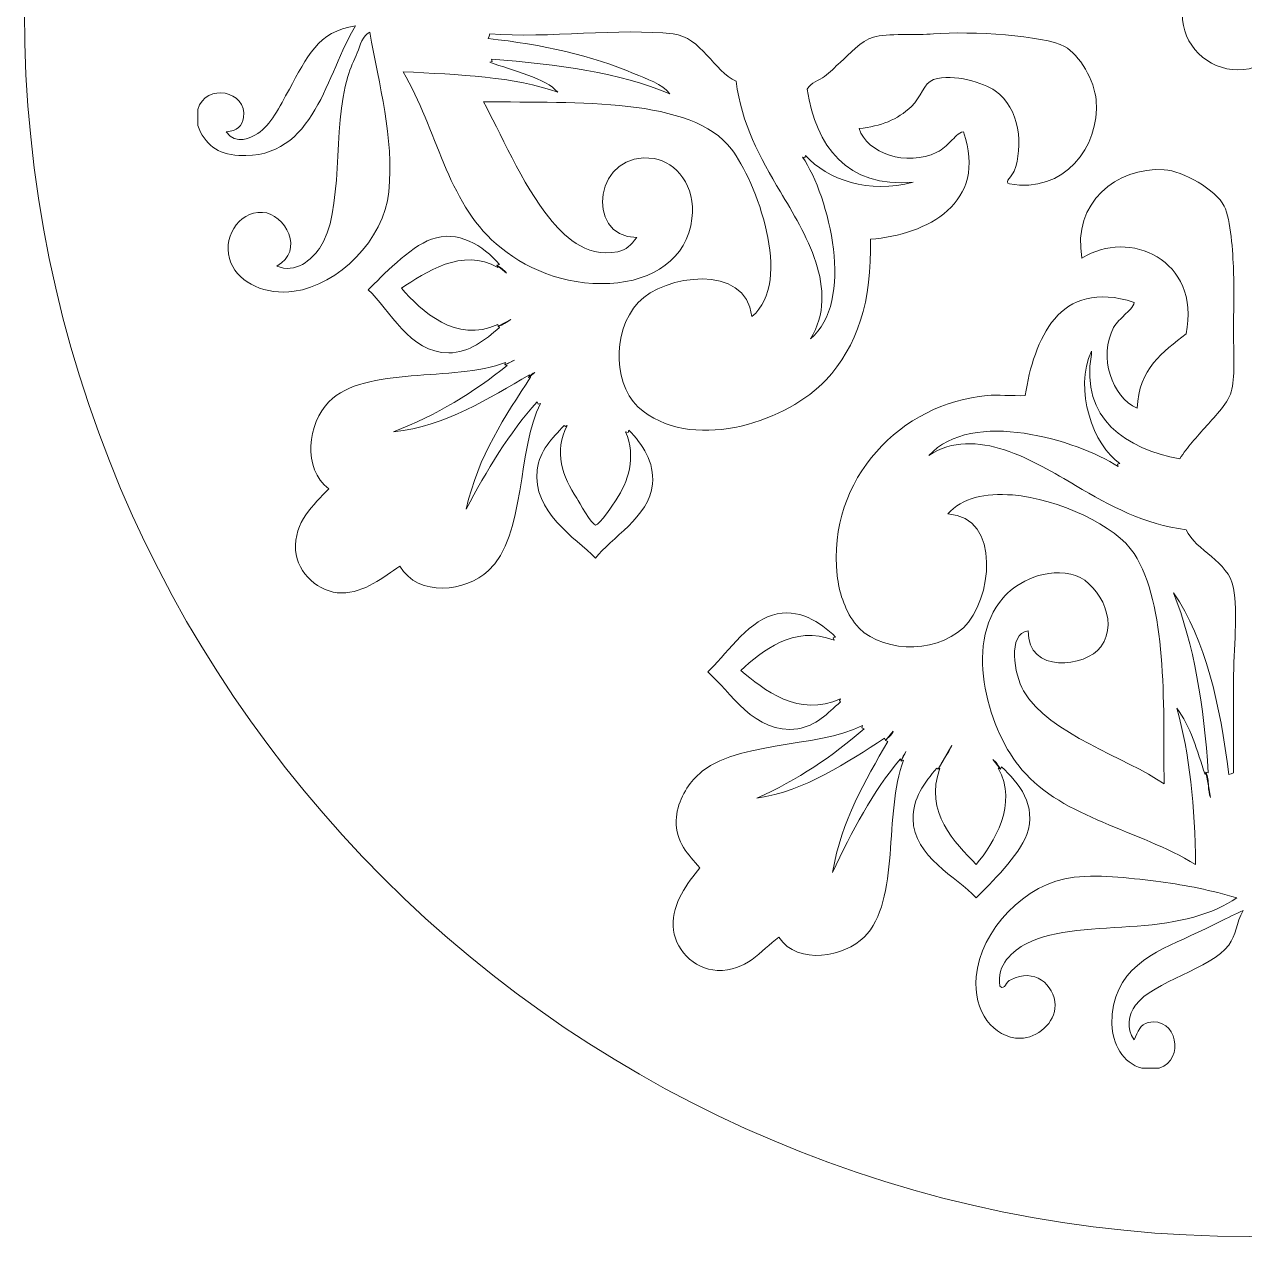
# Model space of a CAD drawing. Header units: centimetres. Extents: x -2.73 to 0.57, y 3.06 to 6.36.
# Drawn here: x -2.726 to -1.082, y 3.06 to 4.693 of the extents above; entities that cross this region are included whole.
import ezdxf

# ---------------------------------------------------------------- set-up
doc = ezdxf.new("R2010")
doc.units = ezdxf.units.CM
doc.header["$MEASUREMENT"] = 0
doc.layers.add('Layer 1', color=7, linetype='Continuous')

msp = doc.modelspace()

# ---------------------------------------------------------------- linework, layer by layer
at = {"layer": 'Layer 1', "lineweight": 9}
for centre, major_axis in [((-1.07594, 4.71042), (0, 1.65)), ((-1.09088, 4.70711), (0, 0.075))]:
    msp.add_ellipse(centre, major_axis=major_axis, ratio=1, dxfattribs=at)
for points, knots in [([(-2.27964, 4.69114), (-2.33121, 4.68432), (-2.34551, 4.64832), (-2.36897, 4.60601), (-2.36897, 4.60601), (-2.38234, 4.58193), (-2.39429, 4.55713), (-2.41155, 4.54644), (-2.41155, 4.54644), (-2.42017, 4.54114), (-2.44125, 4.52963), (-2.45406, 4.54862), (-2.45406, 4.54862), (-2.43908, 4.54972), (-2.43219, 4.55695), (-2.43064, 4.56777), (-2.43064, 4.56777), (-2.4255, 4.60401), (-2.48149, 4.61518), (-2.49234, 4.57845), (-2.49234, 4.57845), (-2.49234, 4.57845), (-2.49234, 4.55713), (-2.49234, 4.55713), (-2.49234, 4.55713), (-2.48307, 4.53174), (-2.46606, 4.5184), (-2.43705, 4.51672), (-2.43705, 4.51672), (-2.33359, 4.51072), (-2.31936, 4.62868), (-2.27964, 4.69114)], [0, 0, 0, 0, 0.1111111, 0.1111111, 0.1111111, 0.1111111, 0.2222222, 0.2222222, 0.2222222, 0.2222222, 0.3333333, 0.3333333, 0.3333333, 0.3333333, 0.4444444, 0.4444444, 0.4444444, 0.4444444, 0.5555556, 0.5555556, 0.5555556, 0.5555556, 0.6666667, 0.6666667, 0.6666667, 0.6666667, 0.7777778, 0.7777778, 0.7777778, 0.7777778, 1, 1, 1, 1]), ([(-1.3989, 4.4784), (-1.3989, 4.4784), (-1.3989, 4.4784), (-1.3989, 4.4784), (-1.3989, 4.4784), (-1.32525, 4.465), (-1.27684, 4.52781), (-1.28191, 4.5912), (-1.28191, 4.5912), (-1.28397, 4.617), (-1.30426, 4.65259), (-1.32445, 4.66347), (-1.32445, 4.66347), (-1.35239, 4.67857), (-1.45034, 4.68463), (-1.50101, 4.68046), (-1.50101, 4.68046), (-1.52324, 4.67874), (-1.56409, 4.68149), (-1.58187, 4.67622), (-1.58187, 4.67622), (-1.59927, 4.67116), (-1.61408, 4.6529), (-1.62655, 4.64225), (-1.62655, 4.64225), (-1.6341, 4.63574), (-1.64051, 4.6284), (-1.64781, 4.6231), (-1.64781, 4.6231), (-1.65549, 4.61742), (-1.66603, 4.6151), (-1.6712, 4.60601), (-1.6712, 4.60601), (-1.65997, 4.52905), (-1.61746, 4.473), (-1.52868, 4.48058), (-1.52868, 4.48058), (-1.58697, 4.46466), (-1.64464, 4.48423), (-1.67334, 4.51672), (-1.67334, 4.51672), (-1.67334, 4.51672), (-1.6744, 4.51358), (-1.6744, 4.51358), (-1.6744, 4.51358), (-1.6744, 4.51358), (-1.67761, 4.51458), (-1.67761, 4.51458), (-1.67761, 4.51458), (-1.64113, 4.46166), (-1.60671, 4.31842), (-1.66696, 4.26994), (-1.66696, 4.26994), (-1.62576, 4.33506), (-1.67527, 4.41377), (-1.70738, 4.46776), (-1.70738, 4.46776), (-1.73504, 4.5143), (-1.75984, 4.55954), (-1.76694, 4.61669), (-1.76694, 4.61669), (-1.79695, 4.63009), (-1.814, 4.67615), (-1.85204, 4.68046), (-1.85204, 4.68046), (-1.9229, 4.68862), (-2.02016, 4.6744), (-2.09881, 4.68046), (-2.09881, 4.68046), (-2.09881, 4.68046), (-2.09988, 4.67732), (-2.09988, 4.67732), (-2.09988, 4.67732), (-2.09988, 4.67732), (-2.10091, 4.67416), (-2.10091, 4.67416), (-2.10091, 4.67416), (-2.02977, 4.66682), (-1.95904, 4.65032), (-1.90523, 4.62734), (-1.90523, 4.62734), (-1.8869, 4.61951), (-1.86716, 4.61342), (-1.85631, 4.59967), (-1.85631, 4.59967), (-1.92328, 4.6284), (-2.00775, 4.63967), (-2.09667, 4.64649), (-2.09667, 4.64649), (-2.09667, 4.64649), (-2.0956, 4.64325), (-2.0956, 4.64325), (-2.0956, 4.64325), (-2.0956, 4.64325), (-2.09881, 4.64225), (-2.09881, 4.64225), (-2.09881, 4.64225), (-2.06763, 4.63085), (-2.0235, 4.6211), (-2.00734, 4.60177), (-2.00734, 4.60177), (-2.0648, 4.623), (-2.14087, 4.62568), (-2.2158, 4.6294), (-2.2158, 4.6294), (-2.16985, 4.55154), (-2.15699, 4.45525), (-2.0903, 4.39762), (-2.0903, 4.39762), (-2.05323, 4.36554), (-2.00007, 4.34115), (-1.93713, 4.34439), (-1.93713, 4.34439), (-1.87891, 4.34739), (-1.83333, 4.37753), (-1.82651, 4.43162), (-1.82651, 4.43162), (-1.82089, 4.47617), (-1.848, 4.50731), (-1.87756, 4.51248), (-1.87756, 4.51248), (-1.95652, 4.52622), (-1.97337, 4.40702), (-1.90095, 4.40613), (-1.90095, 4.40613), (-1.90915, 4.39614), (-1.91442, 4.38928), (-1.92648, 4.38697), (-1.92648, 4.38697), (-1.97134, 4.37822), (-2.00111, 4.41095), (-2.01795, 4.43162), (-2.01795, 4.43162), (-2.05523, 4.47734), (-2.08682, 4.55178), (-2.10732, 4.58903), (-2.10732, 4.58903), (-1.98002, 4.58737), (-1.82699, 4.59537), (-1.77331, 4.52522), (-1.77331, 4.52522), (-1.74093, 4.48292), (-1.68857, 4.34739), (-1.74568, 4.29974), (-1.74568, 4.29974), (-1.75389, 4.37195), (-1.86427, 4.35607), (-1.89882, 4.31883), (-1.89882, 4.31883), (-1.93606, 4.27887), (-1.93206, 4.20138), (-1.89245, 4.17207), (-1.89245, 4.17207), (-1.81803, 4.11694), (-1.69652, 4.16015), (-1.64571, 4.21461), (-1.64571, 4.21461), (-1.60419, 4.25902), (-1.58359, 4.32058), (-1.58611, 4.40396), (-1.58611, 4.40396), (-1.50911, 4.41012), (-1.42746, 4.45226), (-1.4606, 4.54862), (-1.4606, 4.54862), (-1.46773, 4.54796), (-1.47256, 4.54038), (-1.47762, 4.53587), (-1.47762, 4.53587), (-1.48369, 4.53039), (-1.48779, 4.5254), (-1.49678, 4.52099), (-1.49678, 4.52099), (-1.5367, 4.50125), (-1.59176, 4.51982), (-1.60103, 4.55289), (-1.60103, 4.55289), (-1.57181, 4.55637), (-1.55011, 4.56446), (-1.53081, 4.58262), (-1.53081, 4.58262), (-1.51762, 4.59509), (-1.51431, 4.61452), (-1.50101, 4.61883), (-1.50101, 4.61883), (-1.4738, 4.62768), (-1.43318, 4.61435), (-1.41806, 4.60394), (-1.41806, 4.60394), (-1.38464, 4.58093), (-1.37961, 4.52874), (-1.39253, 4.49539), (-1.39253, 4.49539), (-1.3947, 4.48981), (-1.40634, 4.48058), (-1.3989, 4.4784)], [0, 0, 0, 0, 0.02, 0.02, 0.02, 0.02, 0.04, 0.04, 0.04, 0.04, 0.06, 0.06, 0.06, 0.06, 0.08, 0.08, 0.08, 0.08, 0.1, 0.1, 0.1, 0.1, 0.12, 0.12, 0.12, 0.12, 0.14, 0.14, 0.14, 0.14, 0.16, 0.16, 0.16, 0.16, 0.18, 0.18, 0.18, 0.18, 0.2, 0.2, 0.2, 0.2, 0.22, 0.22, 0.22, 0.22, 0.24, 0.24, 0.24, 0.24, 0.26, 0.26, 0.26, 0.26, 0.28, 0.28, 0.28, 0.28, 0.3, 0.3, 0.3, 0.3, 0.32, 0.32, 0.32, 0.32, 0.34, 0.34, 0.34, 0.34, 0.36, 0.36, 0.36, 0.36, 0.38, 0.38, 0.38, 0.38, 0.4, 0.4, 0.4, 0.4, 0.42, 0.42, 0.42, 0.42, 0.44, 0.44, 0.44, 0.44, 0.46, 0.46, 0.46, 0.46, 0.48, 0.48, 0.48, 0.48, 0.5, 0.5, 0.5, 0.5, 0.52, 0.52, 0.52, 0.52, 0.54, 0.54, 0.54, 0.54, 0.56, 0.56, 0.56, 0.56, 0.58, 0.58, 0.58, 0.58, 0.6, 0.6, 0.6, 0.6, 0.62, 0.62, 0.62, 0.62, 0.64, 0.64, 0.64, 0.64, 0.66, 0.66, 0.66, 0.66, 0.68, 0.68, 0.68, 0.68, 0.7, 0.7, 0.7, 0.7, 0.72, 0.72, 0.72, 0.72, 0.74, 0.74, 0.74, 0.74, 0.76, 0.76, 0.76, 0.76, 0.78, 0.78, 0.78, 0.78, 0.8, 0.8, 0.8, 0.8, 0.82, 0.82, 0.82, 0.82, 0.84, 0.84, 0.84, 0.84, 0.86, 0.86, 0.86, 0.86, 0.88, 0.88, 0.88, 0.88, 0.9, 0.9, 0.9, 0.9, 0.92, 0.92, 0.92, 0.92, 0.94, 0.94, 0.94, 0.94, 0.96, 0.96, 0.96, 0.96, 1, 1, 1, 1]), ([(-2.23492, 4.46776), (-2.23492, 4.46776), (-2.23492, 4.46776), (-2.23492, 4.46776), (-2.23492, 4.46776), (-2.22762, 4.54221), (-2.24832, 4.61042), (-2.26045, 4.68263), (-2.26045, 4.68263), (-2.27075, 4.67846), (-2.27309, 4.66516), (-2.2775, 4.655), (-2.2775, 4.655), (-2.28185, 4.64491), (-2.28677, 4.63443), (-2.29025, 4.6231), (-2.29025, 4.6231), (-2.31144, 4.5542), (-2.29442, 4.43975), (-2.32856, 4.39121), (-2.32856, 4.39121), (-2.33831, 4.37729), (-2.36063, 4.35648), (-2.38599, 4.36782), (-2.38599, 4.36782), (-2.34747, 4.38787), (-2.37496, 4.43868), (-2.40514, 4.4401), (-2.40514, 4.4401), (-2.43863, 4.44175), (-2.46071, 4.40361), (-2.44769, 4.37206), (-2.44769, 4.37206), (-2.43619, 4.34422), (-2.40053, 4.32858), (-2.3626, 4.33375), (-2.3626, 4.33375), (-2.30307, 4.34198), (-2.24136, 4.40303), (-2.23492, 4.46776)], [0, 0, 0, 0, 0.0909091, 0.0909091, 0.0909091, 0.0909091, 0.1818182, 0.1818182, 0.1818182, 0.1818182, 0.2727273, 0.2727273, 0.2727273, 0.2727273, 0.3636364, 0.3636364, 0.3636364, 0.3636364, 0.4545455, 0.4545455, 0.4545455, 0.4545455, 0.5454545, 0.5454545, 0.5454545, 0.5454545, 0.6363636, 0.6363636, 0.6363636, 0.6363636, 0.7272727, 0.7272727, 0.7272727, 0.7272727, 0.8181818, 0.8181818, 0.8181818, 0.8181818, 1, 1, 1, 1]), ([(-1.48189, 4.03382), (-1.48189, 4.03382), (-1.48189, 4.03382), (-1.48189, 4.03382), (-1.48189, 4.03382), (-1.46205, 4.05586), (-1.4318, 4.0622), (-1.39466, 4.05938), (-1.39466, 4.05938), (-1.33344, 4.05462), (-1.25424, 4.01756), (-1.23085, 3.98059), (-1.23085, 3.98059), (-1.18627, 3.91038), (-1.1912, 3.7837), (-1.19044, 3.67008), (-1.19044, 3.67008), (-1.24067, 3.70605), (-1.34547, 3.7363), (-1.37975, 3.79552), (-1.37975, 3.79552), (-1.39215, 3.81702), (-1.4018, 3.87314), (-1.37337, 3.87637), (-1.37337, 3.87637), (-1.37472, 3.81801), (-1.29603, 3.82707), (-1.2755, 3.85505), (-1.2755, 3.85505), (-1.24918, 3.89112), (-1.28197, 3.9461), (-1.31594, 3.95292), (-1.31594, 3.95292), (-1.35756, 3.96143), (-1.39391, 3.93687), (-1.40741, 3.92102), (-1.40741, 3.92102), (-1.46312, 3.85581), (-1.42433, 3.73829), (-1.38188, 3.68913), (-1.38188, 3.68913), (-1.32518, 3.6235), (-1.22554, 3.60886), (-1.14786, 3.56156), (-1.14786, 3.56156), (-1.14906, 3.63907), (-1.15564, 3.71122), (-1.17342, 3.77209), (-1.17342, 3.77209), (-1.15471, 3.74828), (-1.14582, 3.71463), (-1.13511, 3.68283), (-1.13511, 3.68283), (-1.13511, 3.68283), (-1.13408, 3.686), (-1.13408, 3.686), (-1.13408, 3.686), (-1.13408, 3.686), (-1.13087, 3.6849), (-1.13087, 3.6849), (-1.13087, 3.6849), (-1.13639, 3.77585), (-1.15034, 3.85832), (-1.17766, 3.92743), (-1.17766, 3.92743), (-1.13456, 3.86421), (-1.11472, 3.77767), (-1.10321, 3.68283), (-1.10321, 3.68283), (-1.10321, 3.68283), (-1.1, 3.68383), (-1.1, 3.68383), (-1.1, 3.68383), (-1.1, 3.68383), (-1.09684, 3.6849), (-1.09684, 3.6849), (-1.09684, 3.6849), (-1.09684, 3.6849), (-1.09684, 3.80833), (-1.09684, 3.80833), (-1.09684, 3.80833), (-1.09684, 3.85281), (-1.09067, 3.90111), (-1.09684, 3.93387), (-1.09684, 3.93387), (-1.10386, 3.97118), (-1.14748, 3.98376), (-1.16064, 4.01249), (-1.16064, 4.01249), (-1.21741, 4.01983), (-1.26254, 4.04439), (-1.30957, 4.07212), (-1.30957, 4.07212), (-1.36424, 4.10437), (-1.44486, 4.15443), (-1.50739, 4.1125), (-1.50739, 4.1125), (-1.44934, 4.17624), (-1.30837, 4.13376), (-1.25214, 4.09762), (-1.25214, 4.09762), (-1.25214, 4.09762), (-1.25317, 4.10086), (-1.25317, 4.10086), (-1.25317, 4.10086), (-1.25317, 4.10086), (-1.25001, 4.10186), (-1.25001, 4.10186), (-1.25001, 4.10186), (-1.28525, 4.12484), (-1.31278, 4.20249), (-1.28831, 4.25296), (-1.28831, 4.25296), (-1.28831, 4.25296), (-1.28831, 4.24869), (-1.28831, 4.24869), (-1.28831, 4.24869), (-1.30396, 4.16249), (-1.24091, 4.12094), (-1.16915, 4.10827), (-1.16915, 4.10827), (-1.15895, 4.12418), (-1.14675, 4.1371), (-1.13298, 4.15291), (-1.13298, 4.15291), (-1.12164, 4.166), (-1.1029, 4.18323), (-1.09897, 4.2019), (-1.09897, 4.2019), (-1.09463, 4.2223), (-1.09684, 4.25361), (-1.09684, 4.28059), (-1.09684, 4.28059), (-1.09684, 4.3086), (-1.0957, 4.33657), (-1.09684, 4.36138), (-1.09684, 4.36138), (-1.09804, 4.38787), (-1.09997, 4.42869), (-1.10958, 4.4486), (-1.10958, 4.4486), (-1.12002, 4.47024), (-1.16512, 4.49615), (-1.19044, 4.49756), (-1.19044, 4.49756), (-1.25448, 4.50107), (-1.31453, 4.45319), (-1.30106, 4.37846), (-1.30106, 4.37846), (-1.23784, 4.41836), (-1.14086, 4.37712), (-1.16064, 4.27635), (-1.16064, 4.27635), (-1.19192, 4.25227), (-1.22448, 4.22953), (-1.22661, 4.17631), (-1.22661, 4.17631), (-1.26099, 4.19146), (-1.27884, 4.24538), (-1.25851, 4.28486), (-1.25851, 4.28486), (-1.25452, 4.29251), (-1.24828, 4.29668), (-1.2436, 4.30185), (-1.2436, 4.30185), (-1.23888, 4.30708), (-1.23137, 4.31184), (-1.23085, 4.31883), (-1.23085, 4.31883), (-1.33255, 4.35207), (-1.36541, 4.26836), (-1.37764, 4.19332), (-1.37764, 4.19332), (-1.39532, 4.19257), (-1.41526, 4.19456), (-1.4287, 4.19332), (-1.4287, 4.19332), (-1.54353, 4.1833), (-1.64481, 4.08253), (-1.63079, 3.95086), (-1.63079, 3.95086), (-1.62852, 3.92953), (-1.62128, 3.9058), (-1.6074, 3.88705), (-1.6074, 3.88705), (-1.57808, 3.8474), (-1.50063, 3.8434), (-1.4606, 3.88065), (-1.4606, 3.88065), (-1.42236, 3.9162), (-1.40889, 4.02989), (-1.48189, 4.03382)], [0, 0, 0, 0, 0.0204082, 0.0204082, 0.0204082, 0.0204082, 0.0408163, 0.0408163, 0.0408163, 0.0408163, 0.0612245, 0.0612245, 0.0612245, 0.0612245, 0.0816327, 0.0816327, 0.0816327, 0.0816327, 0.1020408, 0.1020408, 0.1020408, 0.1020408, 0.122449, 0.122449, 0.122449, 0.122449, 0.1428571, 0.1428571, 0.1428571, 0.1428571, 0.1632653, 0.1632653, 0.1632653, 0.1632653, 0.1836735, 0.1836735, 0.1836735, 0.1836735, 0.2040816, 0.2040816, 0.2040816, 0.2040816, 0.2244898, 0.2244898, 0.2244898, 0.2244898, 0.244898, 0.244898, 0.244898, 0.244898, 0.2653061, 0.2653061, 0.2653061, 0.2653061, 0.2857143, 0.2857143, 0.2857143, 0.2857143, 0.3061224, 0.3061224, 0.3061224, 0.3061224, 0.3265306, 0.3265306, 0.3265306, 0.3265306, 0.3469388, 0.3469388, 0.3469388, 0.3469388, 0.3673469, 0.3673469, 0.3673469, 0.3673469, 0.3877551, 0.3877551, 0.3877551, 0.3877551, 0.4081633, 0.4081633, 0.4081633, 0.4081633, 0.4285714, 0.4285714, 0.4285714, 0.4285714, 0.4489796, 0.4489796, 0.4489796, 0.4489796, 0.4693878, 0.4693878, 0.4693878, 0.4693878, 0.4897959, 0.4897959, 0.4897959, 0.4897959, 0.5102041, 0.5102041, 0.5102041, 0.5102041, 0.5306122, 0.5306122, 0.5306122, 0.5306122, 0.5510204, 0.5510204, 0.5510204, 0.5510204, 0.5714286, 0.5714286, 0.5714286, 0.5714286, 0.5918367, 0.5918367, 0.5918367, 0.5918367, 0.6122449, 0.6122449, 0.6122449, 0.6122449, 0.6326531, 0.6326531, 0.6326531, 0.6326531, 0.6530612, 0.6530612, 0.6530612, 0.6530612, 0.6734694, 0.6734694, 0.6734694, 0.6734694, 0.6938776, 0.6938776, 0.6938776, 0.6938776, 0.7142857, 0.7142857, 0.7142857, 0.7142857, 0.7346939, 0.7346939, 0.7346939, 0.7346939, 0.755102, 0.755102, 0.755102, 0.755102, 0.7755102, 0.7755102, 0.7755102, 0.7755102, 0.7959184, 0.7959184, 0.7959184, 0.7959184, 0.8163265, 0.8163265, 0.8163265, 0.8163265, 0.8367347, 0.8367347, 0.8367347, 0.8367347, 0.8571429, 0.8571429, 0.8571429, 0.8571429, 0.877551, 0.877551, 0.877551, 0.877551, 0.8979592, 0.8979592, 0.8979592, 0.8979592, 0.9183673, 0.9183673, 0.9183673, 0.9183673, 0.9387755, 0.9387755, 0.9387755, 0.9387755, 0.9591837, 0.9591837, 0.9591837, 0.9591837, 1, 1, 1, 1]), ([(-2.21794, 4.33798), (-2.21794, 4.33798), (-2.21794, 4.33798), (-2.21794, 4.33798), (-2.21794, 4.33798), (-2.18645, 4.35872), (-2.13588, 4.39362), (-2.0882, 4.36565), (-2.0882, 4.36565), (-2.0882, 4.36565), (-2.08923, 4.36888), (-2.08923, 4.36888), (-2.08923, 4.36888), (-2.08923, 4.36888), (-2.08603, 4.36989), (-2.08603, 4.36989), (-2.08603, 4.36989), (-2.10773, 4.39545), (-2.14197, 4.41688), (-2.17749, 4.40396), (-2.17749, 4.40396), (-2.20708, 4.39321), (-2.24405, 4.35421), (-2.26262, 4.33592), (-2.26262, 4.33592), (-2.23389, 4.30925), (-2.20736, 4.25079), (-2.1541, 4.25079), (-2.1541, 4.25079), (-2.12661, 4.25079), (-2.10487, 4.26836), (-2.08603, 4.28486), (-2.08603, 4.28486), (-2.08603, 4.28486), (-2.08782, 4.28658), (-2.08782, 4.28658), (-2.08782, 4.28658), (-2.08782, 4.28658), (-2.0882, 4.2891), (-2.0882, 4.2891), (-2.0882, 4.2891), (-2.14439, 4.26312), (-2.19131, 4.30743), (-2.21794, 4.33798)], [0, 0, 0, 0, 0.0833333, 0.0833333, 0.0833333, 0.0833333, 0.1666667, 0.1666667, 0.1666667, 0.1666667, 0.25, 0.25, 0.25, 0.25, 0.3333333, 0.3333333, 0.3333333, 0.3333333, 0.4166667, 0.4166667, 0.4166667, 0.4166667, 0.5, 0.5, 0.5, 0.5, 0.5833333, 0.5833333, 0.5833333, 0.5833333, 0.6666667, 0.6666667, 0.6666667, 0.6666667, 0.75, 0.75, 0.75, 0.75, 0.8333333, 0.8333333, 0.8333333, 0.8333333, 1, 1, 1, 1]), ([(-2.08923, 4.36888), (-2.08923, 4.36888), (-2.08923, 4.36888), (-2.08923, 4.36888), (-2.08923, 4.36888), (-2.08923, 4.36888), (-2.07648, 4.35824), (-2.07648, 4.35824), (-2.07648, 4.35824), (-2.07962, 4.36255), (-2.08475, 4.36572), (-2.08923, 4.36888)], [0, 0, 0, 0, 0.25, 0.25, 0.25, 0.25, 0.5, 0.5, 0.5, 0.5, 1, 1, 1, 1]), ([(-2.08782, 4.28658), (-2.08782, 4.28658), (-2.08782, 4.28658), (-2.08782, 4.28658), (-2.08782, 4.28658), (-2.08158, 4.28844), (-2.07617, 4.29216), (-2.07063, 4.29578), (-2.07063, 4.29578), (-2.07063, 4.29578), (-2.08782, 4.28658), (-2.08782, 4.28658)], [0, 0, 0, 0, 0.25, 0.25, 0.25, 0.25, 0.5, 0.5, 0.5, 0.5, 1, 1, 1, 1]), ([(-2.0339, 4.18164), (-2.0339, 4.18164), (-2.0339, 4.18164), (-2.0339, 4.18164), (-2.0339, 4.18164), (-2.0339, 4.18164), (-2.03497, 4.18481), (-2.03497, 4.18481), (-2.03497, 4.18481), (-2.07317, 4.14292), (-2.10298, 4.09262), (-2.13071, 4.04022), (-2.13071, 4.04022), (-2.11455, 4.11268), (-2.07838, 4.16514), (-2.04348, 4.21889), (-2.04348, 4.21889), (-2.04348, 4.21889), (-2.04668, 4.21778), (-2.04668, 4.21778), (-2.04668, 4.21778), (-2.04668, 4.21778), (-2.04562, 4.22106), (-2.04562, 4.22106), (-2.04562, 4.22106), (-2.09988, 4.19015), (-2.15779, 4.15167), (-2.22858, 4.1444), (-2.22858, 4.1444), (-2.17022, 4.1669), (-2.12041, 4.19797), (-2.07538, 4.2338), (-2.07538, 4.2338), (-2.07538, 4.2338), (-2.07862, 4.23487), (-2.07862, 4.23487), (-2.07862, 4.23487), (-2.07862, 4.23487), (-2.07752, 4.23804), (-2.07752, 4.23804), (-2.07752, 4.23804), (-2.14835, 4.21079), (-2.26624, 4.23436), (-2.31578, 4.18481), (-2.31578, 4.18481), (-2.34407, 4.15656), (-2.35195, 4.09434), (-2.31578, 4.06789), (-2.31578, 4.06789), (-2.33617, 4.0457), (-2.36308, 4.02341), (-2.36046, 3.98493), (-2.36046, 3.98493), (-2.35832, 3.95368), (-2.32887, 3.9276), (-2.29879, 3.92743), (-2.29879, 3.92743), (-2.26737, 3.92729), (-2.24236, 3.94903), (-2.22004, 3.96361), (-2.22004, 3.96361), (-2.19534, 3.92085), (-2.13071, 3.92953), (-2.10091, 3.9572), (-2.10091, 3.9572), (-2.0503, 4.00433), (-2.06201, 4.12201), (-2.03073, 4.18275), (-2.03073, 4.18275), (-2.03073, 4.18275), (-2.0339, 4.18164), (-2.0339, 4.18164)], [0, 0, 0, 0, 0.0526316, 0.0526316, 0.0526316, 0.0526316, 0.1052632, 0.1052632, 0.1052632, 0.1052632, 0.1578947, 0.1578947, 0.1578947, 0.1578947, 0.2105263, 0.2105263, 0.2105263, 0.2105263, 0.2631579, 0.2631579, 0.2631579, 0.2631579, 0.3157895, 0.3157895, 0.3157895, 0.3157895, 0.3684211, 0.3684211, 0.3684211, 0.3684211, 0.4210526, 0.4210526, 0.4210526, 0.4210526, 0.4736842, 0.4736842, 0.4736842, 0.4736842, 0.5263158, 0.5263158, 0.5263158, 0.5263158, 0.5789474, 0.5789474, 0.5789474, 0.5789474, 0.6315789, 0.6315789, 0.6315789, 0.6315789, 0.6842105, 0.6842105, 0.6842105, 0.6842105, 0.7368421, 0.7368421, 0.7368421, 0.7368421, 0.7894737, 0.7894737, 0.7894737, 0.7894737, 0.8421053, 0.8421053, 0.8421053, 0.8421053, 0.8947368, 0.8947368, 0.8947368, 0.8947368, 1, 1, 1, 1]), ([(-2.07862, 4.23487), (-2.07862, 4.23487), (-2.07862, 4.23487), (-2.07862, 4.23487), (-2.07862, 4.23487), (-2.07379, 4.23604), (-2.07018, 4.23911), (-2.0658, 4.24121), (-2.0658, 4.24121), (-2.0658, 4.24121), (-2.07862, 4.23487), (-2.07862, 4.23487)], [0, 0, 0, 0, 0.25, 0.25, 0.25, 0.25, 0.5, 0.5, 0.5, 0.5, 1, 1, 1, 1]), ([(-2.04668, 4.21778), (-2.04668, 4.21778), (-2.04668, 4.21778), (-2.04668, 4.21778), (-2.04668, 4.21778), (-2.04668, 4.21778), (-2.03817, 4.22423), (-2.03817, 4.22423), (-2.03817, 4.22423), (-2.04127, 4.22354), (-2.04444, 4.2203), (-2.04668, 4.21778)], [0, 0, 0, 0, 0.25, 0.25, 0.25, 0.25, 0.5, 0.5, 0.5, 0.5, 1, 1, 1, 1]), ([(-1.91267, 4.14334), (-1.91267, 4.14334), (-1.91267, 4.14334), (-1.91267, 4.14334), (-1.91267, 4.14334), (-1.91267, 4.14334), (-1.91584, 4.1444), (-1.91584, 4.1444), (-1.91584, 4.1444), (-1.90103, 4.11095), (-1.91312, 4.07612), (-1.92862, 4.05297), (-1.92862, 4.05297), (-1.93176, 4.04822), (-1.95084, 4.01873), (-1.95628, 4.0189), (-1.95628, 4.0189), (-1.96176, 4.01914), (-1.97864, 4.05039), (-1.98181, 4.05504), (-1.98181, 4.05504), (-2.00055, 4.08294), (-2.01351, 4.11853), (-1.99456, 4.15291), (-1.99456, 4.15291), (-1.99456, 4.15291), (-1.9967, 4.15184), (-1.9967, 4.15184), (-1.9967, 4.15184), (-1.9967, 4.15184), (-1.99883, 4.15291), (-1.99883, 4.15291), (-1.99883, 4.15291), (-2.01481, 4.13541), (-2.03187, 4.11943), (-2.03497, 4.09335), (-2.03497, 4.09335), (-2.04176, 4.03657), (-1.98398, 4.00209), (-1.95628, 3.97425), (-1.95628, 3.97425), (-1.93658, 4.00123), (-1.8839, 4.02954), (-1.8797, 4.07419), (-1.8797, 4.07419), (-1.87691, 4.10351), (-1.89286, 4.12818), (-1.9116, 4.14657), (-1.9116, 4.14657), (-1.9116, 4.14657), (-1.91267, 4.14334), (-1.91267, 4.14334)], [0, 0, 0, 0, 0.0714286, 0.0714286, 0.0714286, 0.0714286, 0.1428571, 0.1428571, 0.1428571, 0.1428571, 0.2142857, 0.2142857, 0.2142857, 0.2142857, 0.2857143, 0.2857143, 0.2857143, 0.2857143, 0.3571429, 0.3571429, 0.3571429, 0.3571429, 0.4285714, 0.4285714, 0.4285714, 0.4285714, 0.5, 0.5, 0.5, 0.5, 0.5714286, 0.5714286, 0.5714286, 0.5714286, 0.6428571, 0.6428571, 0.6428571, 0.6428571, 0.7142857, 0.7142857, 0.7142857, 0.7142857, 0.7857143, 0.7857143, 0.7857143, 0.7857143, 0.8571429, 0.8571429, 0.8571429, 0.8571429, 1, 1, 1, 1]), ([(-1.71799, 3.89763), (-1.71799, 3.89763), (-1.71799, 3.89763), (-1.71799, 3.89763), (-1.71799, 3.89763), (-1.75316, 3.88723), (-1.78313, 3.84134), (-1.80525, 3.82108), (-1.80525, 3.82108), (-1.77493, 3.79552), (-1.74265, 3.73606), (-1.68398, 3.74446), (-1.68398, 3.74446), (-1.65959, 3.74804), (-1.64354, 3.76527), (-1.62655, 3.78067), (-1.62655, 3.78067), (-1.62655, 3.78067), (-1.62759, 3.78277), (-1.62759, 3.78277), (-1.62759, 3.78277), (-1.62759, 3.78277), (-1.62655, 3.78494), (-1.62655, 3.78494), (-1.62655, 3.78494), (-1.68171, 3.75886), (-1.73073, 3.79717), (-1.76057, 3.82315), (-1.76057, 3.82315), (-1.73252, 3.84864), (-1.6897, 3.88506), (-1.63503, 3.86363), (-1.63503, 3.86363), (-1.63503, 3.86363), (-1.63613, 3.8668), (-1.63613, 3.8668), (-1.63613, 3.8668), (-1.63613, 3.8668), (-1.63292, 3.8679), (-1.63292, 3.8679), (-1.63292, 3.8679), (-1.65366, 3.88829), (-1.68309, 3.90804), (-1.71799, 3.89763)], [0, 0, 0, 0, 0.0833333, 0.0833333, 0.0833333, 0.0833333, 0.1666667, 0.1666667, 0.1666667, 0.1666667, 0.25, 0.25, 0.25, 0.25, 0.3333333, 0.3333333, 0.3333333, 0.3333333, 0.4166667, 0.4166667, 0.4166667, 0.4166667, 0.5, 0.5, 0.5, 0.5, 0.5833333, 0.5833333, 0.5833333, 0.5833333, 0.6666667, 0.6666667, 0.6666667, 0.6666667, 0.75, 0.75, 0.75, 0.75, 0.8333333, 0.8333333, 0.8333333, 0.8333333, 1, 1, 1, 1]), ([(-1.6372, 3.55088), (-1.6372, 3.55088), (-1.6372, 3.55088), (-1.6372, 3.55088), (-1.6372, 3.55088), (-1.62469, 3.62209), (-1.59303, 3.67408), (-1.56272, 3.72748), (-1.56272, 3.72748), (-1.56272, 3.72748), (-1.56592, 3.72855), (-1.56592, 3.72855), (-1.56592, 3.72855), (-1.56592, 3.72855), (-1.56695, 3.73171), (-1.56695, 3.73171), (-1.56695, 3.73171), (-1.6178, 3.69957), (-1.67292, 3.6604), (-1.73928, 3.65093), (-1.73928, 3.65093), (-1.68408, 3.67515), (-1.63717, 3.70763), (-1.59462, 3.74446), (-1.59462, 3.74446), (-1.59462, 3.74446), (-1.59782, 3.74553), (-1.59782, 3.74553), (-1.59782, 3.74553), (-1.59782, 3.74553), (-1.59675, 3.7487), (-1.59675, 3.7487), (-1.59675, 3.7487), (-1.65684, 3.71762), (-1.77514, 3.7292), (-1.82227, 3.67856), (-1.82227, 3.67856), (-1.83378, 3.66615), (-1.84732, 3.64359), (-1.8478, 3.62109), (-1.8478, 3.62109), (-1.84842, 3.59078), (-1.83178, 3.57538), (-1.81586, 3.55729), (-1.81586, 3.55729), (-1.83257, 3.53648), (-1.85314, 3.50957), (-1.85204, 3.4786), (-1.85204, 3.4786), (-1.851, 3.44911), (-1.82447, 3.42028), (-1.79247, 3.41897), (-1.79247, 3.41897), (-1.75326, 3.41745), (-1.73432, 3.44529), (-1.70951, 3.46369), (-1.70951, 3.46369), (-1.6834, 3.42445), (-1.62001, 3.43826), (-1.59462, 3.46369), (-1.59462, 3.46369), (-1.54504, 3.51323), (-1.56871, 3.63136), (-1.54143, 3.70198), (-1.54143, 3.70198), (-1.54143, 3.70198), (-1.54463, 3.70088), (-1.54463, 3.70088), (-1.54463, 3.70088), (-1.54463, 3.70088), (-1.5457, 3.70405), (-1.5457, 3.70405), (-1.5457, 3.70405), (-1.58287, 3.65968), (-1.61108, 3.60635), (-1.6372, 3.55088)], [0, 0, 0, 0, 0.05, 0.05, 0.05, 0.05, 0.1, 0.1, 0.1, 0.1, 0.15, 0.15, 0.15, 0.15, 0.2, 0.2, 0.2, 0.2, 0.25, 0.25, 0.25, 0.25, 0.3, 0.3, 0.3, 0.3, 0.35, 0.35, 0.35, 0.35, 0.4, 0.4, 0.4, 0.4, 0.45, 0.45, 0.45, 0.45, 0.5, 0.5, 0.5, 0.5, 0.55, 0.55, 0.55, 0.55, 0.6, 0.6, 0.6, 0.6, 0.65, 0.65, 0.65, 0.65, 0.7, 0.7, 0.7, 0.7, 0.75, 0.75, 0.75, 0.75, 0.8, 0.8, 0.8, 0.8, 0.85, 0.85, 0.85, 0.85, 0.9, 0.9, 0.9, 0.9, 1, 1, 1, 1]), ([(-1.55528, 3.74129), (-1.55528, 3.74129), (-1.55528, 3.74129), (-1.55528, 3.74129), (-1.55528, 3.74129), (-1.55528, 3.74129), (-1.56592, 3.72855), (-1.56592, 3.72855), (-1.56592, 3.72855), (-1.56265, 3.73289), (-1.55655, 3.73578), (-1.55528, 3.74129)], [0, 0, 0, 0, 0.25, 0.25, 0.25, 0.25, 0.5, 0.5, 0.5, 0.5, 1, 1, 1, 1]), ([(-1.49464, 3.69023), (-1.49464, 3.69023), (-1.49464, 3.69023), (-1.49464, 3.69023), (-1.49464, 3.69023), (-1.48927, 3.70129), (-1.48121, 3.71063), (-1.47655, 3.72214), (-1.47655, 3.72214), (-1.47655, 3.72214), (-1.49464, 3.69023), (-1.49464, 3.69023)], [0, 0, 0, 0, 0.25, 0.25, 0.25, 0.25, 0.5, 0.5, 0.5, 0.5, 1, 1, 1, 1]), ([(-1.54463, 3.70088), (-1.54463, 3.70088), (-1.54463, 3.70088), (-1.54463, 3.70088), (-1.54463, 3.70088), (-1.54463, 3.70088), (-1.53826, 3.71363), (-1.53826, 3.71363), (-1.53826, 3.71363), (-1.54005, 3.70932), (-1.5437, 3.70574), (-1.54463, 3.70088)], [0, 0, 0, 0, 0.25, 0.25, 0.25, 0.25, 0.5, 0.5, 0.5, 0.5, 1, 1, 1, 1]), ([(-1.41062, 3.69023), (-1.41062, 3.69023), (-1.41062, 3.69023), (-1.41062, 3.69023), (-1.41062, 3.69023), (-1.41396, 3.69458), (-1.41675, 3.70016), (-1.42126, 3.70298), (-1.42126, 3.70298), (-1.42126, 3.70298), (-1.41062, 3.69023), (-1.41062, 3.69023)], [0, 0, 0, 0, 0.25, 0.25, 0.25, 0.25, 0.5, 0.5, 0.5, 0.5, 1, 1, 1, 1]), ([(-1.37551, 3.60194), (-1.37551, 3.60194), (-1.37551, 3.60194), (-1.37551, 3.60194), (-1.37551, 3.60194), (-1.36131, 3.64118), (-1.38598, 3.67149), (-1.40955, 3.69341), (-1.40955, 3.69341), (-1.40955, 3.69341), (-1.41062, 3.69023), (-1.41062, 3.69023), (-1.41062, 3.69023), (-1.41062, 3.69023), (-1.41382, 3.6913), (-1.41382, 3.6913), (-1.41382, 3.6913), (-1.38653, 3.64366), (-1.41981, 3.59054), (-1.44359, 3.56156), (-1.44359, 3.56156), (-1.4719, 3.59146), (-1.51424, 3.63143), (-1.49251, 3.6913), (-1.49251, 3.6913), (-1.49251, 3.6913), (-1.49464, 3.69023), (-1.49464, 3.69023), (-1.49464, 3.69023), (-1.49464, 3.69023), (-1.49678, 3.6913), (-1.49678, 3.6913), (-1.49678, 3.6913), (-1.5128, 3.67232), (-1.52923, 3.65024), (-1.52868, 3.62326), (-1.52868, 3.62326), (-1.52765, 3.57121), (-1.46939, 3.54523), (-1.44359, 3.51681), (-1.44359, 3.51681), (-1.42367, 3.53648), (-1.38571, 3.57386), (-1.37551, 3.60194)], [0, 0, 0, 0, 0.0833333, 0.0833333, 0.0833333, 0.0833333, 0.1666667, 0.1666667, 0.1666667, 0.1666667, 0.25, 0.25, 0.25, 0.25, 0.3333333, 0.3333333, 0.3333333, 0.3333333, 0.4166667, 0.4166667, 0.4166667, 0.4166667, 0.5, 0.5, 0.5, 0.5, 0.5833333, 0.5833333, 0.5833333, 0.5833333, 0.6666667, 0.6666667, 0.6666667, 0.6666667, 0.75, 0.75, 0.75, 0.75, 0.8333333, 0.8333333, 0.8333333, 0.8333333, 1, 1, 1, 1]), ([(-1.13408, 3.686), (-1.13408, 3.686), (-1.13408, 3.686), (-1.13408, 3.686), (-1.13408, 3.686), (-1.13408, 3.686), (-1.13063, 3.66767), (-1.13063, 3.66767), (-1.13063, 3.66767), (-1.13101, 3.67391), (-1.13129, 3.68024), (-1.13408, 3.686)], [0, 0, 0, 0, 0.25, 0.25, 0.25, 0.25, 0.5, 0.5, 0.5, 0.5, 1, 1, 1, 1]), ([(-1.13063, 3.66767), (-1.13063, 3.66767), (-1.13063, 3.66767), (-1.13063, 3.66767), (-1.13063, 3.66767), (-1.13029, 3.66219), (-1.12991, 3.65678), (-1.12767, 3.65193), (-1.12767, 3.65193), (-1.12767, 3.65193), (-1.13063, 3.66767), (-1.13063, 3.66767)], [0, 0, 0, 0, 0.25, 0.25, 0.25, 0.25, 0.5, 0.5, 0.5, 0.5, 1, 1, 1, 1]), ([(-1.3968, 3.40622), (-1.3968, 3.40622), (-1.3968, 3.40622), (-1.3968, 3.40622), (-1.3968, 3.40622), (-1.40365, 3.40547), (-1.4041, 3.3912), (-1.41168, 3.39771), (-1.41168, 3.39771), (-1.41647, 3.42662), (-1.39466, 3.44529), (-1.37551, 3.45518), (-1.37551, 3.45518), (-1.33882, 3.47402), (-1.28142, 3.47485), (-1.22661, 3.4786), (-1.22661, 3.4786), (-1.17142, 3.48225), (-1.12354, 3.4949), (-1.0926, 3.51681), (-1.0926, 3.51681), (-1.12664, 3.5268), (-1.16053, 3.5339), (-1.19471, 3.53813), (-1.19471, 3.53813), (-1.23195, 3.54272), (-1.27264, 3.54888), (-1.31167, 3.54447), (-1.31167, 3.54447), (-1.3783, 3.53707), (-1.43787, 3.47233), (-1.44359, 3.41046), (-1.44359, 3.41046), (-1.44786, 3.36423), (-1.4203, 3.3275), (-1.38402, 3.3275), (-1.38402, 3.3275), (-1.36152, 3.32757), (-1.33668, 3.34841), (-1.33723, 3.37222), (-1.33723, 3.37222), (-1.33785, 3.39964), (-1.36586, 3.42328), (-1.3968, 3.40622)], [0, 0, 0, 0, 0.0833333, 0.0833333, 0.0833333, 0.0833333, 0.1666667, 0.1666667, 0.1666667, 0.1666667, 0.25, 0.25, 0.25, 0.25, 0.3333333, 0.3333333, 0.3333333, 0.3333333, 0.4166667, 0.4166667, 0.4166667, 0.4166667, 0.5, 0.5, 0.5, 0.5, 0.5833333, 0.5833333, 0.5833333, 0.5833333, 0.6666667, 0.6666667, 0.6666667, 0.6666667, 0.75, 0.75, 0.75, 0.75, 0.8333333, 0.8333333, 0.8333333, 0.8333333, 1, 1, 1, 1]), ([(-1.26061, 3.34666), (-1.26061, 3.34666), (-1.26061, 3.34666), (-1.26061, 3.34666), (-1.26061, 3.34666), (-1.26006, 3.3204), (-1.24625, 3.29402), (-1.2202, 3.28709), (-1.2202, 3.28709), (-1.2202, 3.28709), (-1.19681, 3.28709), (-1.19681, 3.28709), (-1.19681, 3.28709), (-1.16153, 3.29884), (-1.17342, 3.35716), (-1.21169, 3.34883), (-1.21169, 3.34883), (-1.22251, 3.34641), (-1.22534, 3.33708), (-1.23085, 3.32543), (-1.23085, 3.32543), (-1.24218, 3.34073), (-1.23809, 3.3594), (-1.22871, 3.37222), (-1.22871, 3.37222), (-1.20511, 3.40436), (-1.12743, 3.42097), (-1.10321, 3.45301), (-1.10321, 3.45301), (-1.09291, 3.46668), (-1.09332, 3.48232), (-1.08406, 3.49983), (-1.08406, 3.49983), (-1.10369, 3.49076), (-1.1275, 3.47792), (-1.15427, 3.46586), (-1.15427, 3.46586), (-1.20267, 3.44395), (-1.26227, 3.42052), (-1.26061, 3.34666)], [0, 0, 0, 0, 0.0909091, 0.0909091, 0.0909091, 0.0909091, 0.1818182, 0.1818182, 0.1818182, 0.1818182, 0.2727273, 0.2727273, 0.2727273, 0.2727273, 0.3636364, 0.3636364, 0.3636364, 0.3636364, 0.4545455, 0.4545455, 0.4545455, 0.4545455, 0.5454545, 0.5454545, 0.5454545, 0.5454545, 0.6363636, 0.6363636, 0.6363636, 0.6363636, 0.7272727, 0.7272727, 0.7272727, 0.7272727, 0.8181818, 0.8181818, 0.8181818, 0.8181818, 1, 1, 1, 1])]:
    msp.add_open_spline(points, degree=3, knots=knots, dxfattribs=at)

doc.saveas('drawing.dxf')
